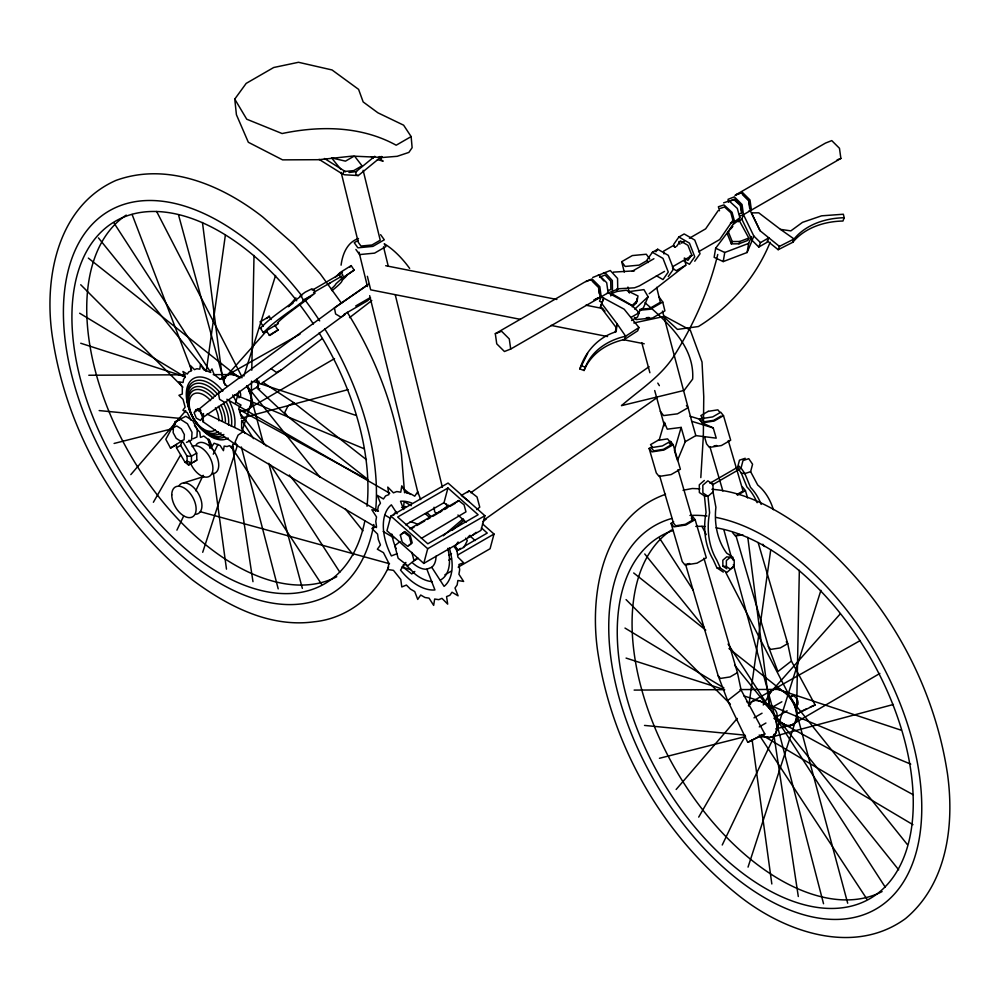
<?xml version="1.0" encoding="UTF-8"?>
<svg xmlns="http://www.w3.org/2000/svg" width="1000" height="1000" viewBox="0 0 1000 1000"><rect width="100%" height="100%" fill="white"/><g stroke="black" fill="none" stroke-linecap="round" stroke-linejoin="round"><path stroke-width="1.5" d="M240.025 410.225L244.737 410.962L248.575 409.462L251.075 405.9L251.562 381.087M251.775 370.225L254.013 255.438M775.65 717.487L780.35 722.188L785.362 725.075L790.062 725.812L793.9 724.312L796.413 720.75L799.338 570.275M173.4 427.562L173.15 432.663L176.188 438.312L180.738 441.225L184.112 439.675L184.363 434.575L181.325 428.913L176.788 426L173.4 427.562L175.413 421.688L185.825 416.275L192.712 420.675L197.312 429.25L196.938 436.987L193.088 438.75M175.263 424.775L175.413 421.688L180.538 419.338L187.413 423.738L192.013 432.312L191.637 440.037L186.513 442.388M700.812 477.6L703.337 436.225L703.763 396.712L702.025 362.038L690.275 330.1L664.75 316.312L633.8 322.975M403.6 507.75L404.075 501.763M615.212 332.362L617.038 323.762L601.725 303.488L600.462 306.788L615.775 327.062M206.275 371.062L225.375 235.113M748.787 705.987L770.713 549.963M203.5 413.525L202.838 421.6L237.162 445.637L376.5 527.575M223.538 381.463L223.975 378.862L226.475 375.3L230.312 373.8L235.012 374.538L240.025 377.425M251.075 405.9C252.987 399 250.888 391.538 247.037 385.688M770.8 708.975C768.2 703.1 766.975 695.225 771.812 690.15L775.65 688.65C789.862 690.275 799.5 707.325 796.413 720.75M732.113 226.337L715.662 248.212L714.137 257.312L723.213 261.588L747.1 252.5L752.25 240.263M723.213 261.588L724.75 252.488L748.637 243.412L751.488 236.6M747.1 252.5L748.637 243.412M632.225 306.825L636.237 303.087L637.125 298.275M637.125 300.788L638 295.963L626.312 290.225L616.85 291.475L611.613 293.587L632.1 305.45L637.125 300.788L636.237 303.087M258.962 381.125L257.925 385.387L258.337 389.188L287.325 416.188L367.175 478.888M737.513 467.625L739.475 460.175L745.238 458.288M773.363 509.663A56.487 42.45 -83.7 0 0 757.7 485.012L750.625 471.675L752.575 464.225L748.763 458.675L743 460.562L741.05 468.013L744.862 473.575L750.5 487.375A56.487 42.45 -83.7 0 1 761.175 504.4M390.887 516.062L386.95 530.75L423.775 563.413L480.95 530.388L484.888 515.7L448.062 483.05L390.887 516.062L427.7 548.713L423.775 563.413M405.625 524.837L444.012 502.675L447.95 487.987L478.125 514.738L427.825 543.787L397.65 517.025L447.95 487.987M482.5 523.837L494.012 534.038L490.075 548.737L458.162 567.163M717.763 254.488C709.137 289.812 694.275 323.438 675.062 354.263C661.975 375.925 640.138 389.387 621.45 405.65L684.125 390.412L692.65 379.1C694.775 346.637 667.487 322.238 645.013 302.738M659.125 440.288L664.375 422.425L667.262 429.175L681.15 427.413L685.25 441.712L677.412 460.55M681.15 427.413L674.425 450.337L676.988 459.1M235.438 402.812L239.175 390.975M243.837 376.163L275.575 275.487M820.913 590.337L776.1 732.475L722.237 845M381.637 156.45L358.3 175.562L344.538 174.775L342.837 174.225L343.825 171.137M202.712 552.288L237.463 445.288M242.288 430.425L251.938 400.712M748.037 867.125L797.275 715.55M189.037 440.25L196.688 453.137L196.825 460.112L188.6 465L185.087 462.337L176.525 447.912L180.613 445.35L182.213 440.737L170.512 448.088L165.8 439.3L175.413 421.688M600.462 306.788L603.737 298.137L602.487 301.438M585.837 281.438L592.112 278.975L599.8 286.65L601.225 296.788L599.538 301.2L602.238 302.663M610.725 295.9L612.487 291.275L612.337 280.575L605.05 272.65L597.95 275.4M616.85 291.475L617.725 289.163L617.562 278.463L610.288 270.525L603.175 273.288M592.725 277.462L598.987 275L606.688 282.675L608.112 292.812L632.5 306.012L639.2 312.663L637.513 317.075L631.562 320.513M739.862 217.738L738.988 220.05L748.825 238.062L747.938 240.375L738.95 243.8L731.35 243.875L727.275 233.725L734.625 221.675L739.862 217.738L737.312 208.425L729.188 200.975L723.625 202.838M731.35 243.875L732.225 241.562L728.162 231.412M738.162 221.8L741.787 219.075L743.475 214.662L742.05 204.525L734.362 196.85L728.088 199.312L728.487 202.2M738.95 243.8L739.825 241.488L748.825 238.062M758.8 247.05L760.487 242.638L768.825 237.825L767.138 242.237L758.8 247.05L752.113 240.4L753.787 235.987L743.475 214.662L740.337 215.888M767.275 240.888L778.175 249.7L779.438 246.4L794.062 238.975A80.275 59.35 20.9 0 1 844.2 217.738L843.337 214.237L821.612 215.825L802.513 222.338L790.85 230.875L780.487 229.387L758.75 212.825L751.413 212.887L760.062 230.738L779.438 246.4M778.175 249.7L792.8 242.275L794.062 238.975L780.487 229.387M844.2 217.738L842.95 221.025A80.275 59.35 20.9 0 0 792.8 242.275M579.85 368.938C585.288 351.475 598.5 337.075 616.188 331.712L617.038 323.762L625.638 336.213L624.375 339.513A80.275 59.325 20.9 0 0 584.062 370.5L579.85 368.938L587.612 353.488M584.062 370.5L585.325 367.2A80.275 59.325 20.9 0 1 625.638 336.213L638.962 327.512L624.163 309.2L601.225 296.788L596 298.825M638.962 327.512L637.7 330.8L624.375 339.513M628.475 291.675L643.938 289.625L648.1 296.737L643.525 307.587L637.975 312.762M176.912 530.15L183.637 516.087M195.763 490.763L203.162 475.288M213.263 454.2L217.975 444.35M770.15 242.275C755.95 277.162 730.413 306.788 698.4 326.538L677.45 329.412L663.913 316.938M382.038 156.7L380.662 159.438L383.162 161.213L377.413 159.537M388.675 566.825C375.25 596.3 346.688 618.638 314.062 621.8C269.375 628 226.737 605.588 191.975 579.612L189.013 577.188C117.4 518.65 68.112 433.288 53.225 341.987L52.613 338.225C43.4 280.262 56.625 206.762 115.838 180.463C167.1 161.713 222.075 185.113 262.688 216.925L293.837 244.338L320.288 273.85L341.538 303.288M153.375 502.275L180.588 455M223.363 380.7L226.475 375.3M698.7 817.113L745.362 736.075M763.25 705L771.812 690.15M195.7 411.75L197.738 408.638L200.912 410.4M202.125 419.538L203.487 417.463M256.988 387.863L258.337 385.788M718.1 210.725L705.638 228.85L689.412 238.225M732.738 220.562L719.7 239.537L698.525 251.762M405.887 562.438L400.525 570.087A48.663 28.1 60 0 0 434.938 589.95L426.875 569.188A25.888 14.938 60 0 1 412.488 562.825M668.288 276.525L673.575 268.988L668.288 255.35L657.7 249.237L652.4 252.288L647.1 259.825L648.162 262.55M655.925 251.75L657.7 249.237M694.75 261.238L700.05 253.713L694.75 240.062L684.163 233.95L678.875 237.013L673.575 244.537L674.638 247.275M676.637 246.3L680.4 240.95L687.925 245.3L691.7 255L687.925 260.363L684.163 258.188M749 705.425L751.513 701.862L860.35 640.512M234.75 99.1L246.188 83.387L273.688 67.513L298.5 62.287L332.025 69.95L358.587 89.362L363.175 101.95L377.9 112.8L403.612 125.175L411.138 136.588L412.125 147.688L408.875 152.413L397.175 156.312L382.788 157.463L352.312 156.113L318.812 159.7L282.575 159.863L248.337 142.275L236.425 114.75L234.75 99.1L246.725 119.2L282.087 133.537C320.238 125.538 361.3 126.013 396.188 145.213L411.138 136.588M458.088 542L455 546.25L457.15 551.788L457.887 557.112L463.625 562.75L458.925 564.5L459.675 569.825L458.925 574.275L463.625 581.45L457.887 580.475L457.15 584.925L455 587.987L458.088 595.812L452.013 592.225L449.862 595.288L446.562 596.575L447.688 604.125L441.987 598.362L438.7 599.663L434.663 599.025L433.663 605.375L429.05 598.138L425.012 597.513L420.712 595.025L417.725 599.412L414.738 591.575L410.45 589.1L406.4 585.062L401.788 586.962L400.788 579.475L393.462 570.35L387.775 569.525L388.888 563.275L383.45 552.65L377.362 549.212L380.462 544.95L378.312 539.412L377.562 534.087L371.838 528.45L376.525 526.7L375.788 521.388L376.525 516.925L371.838 509.762L377.562 510.737L378.312 506.275L380.462 503.225L377.362 495.4L383.45 498.975L385.6 495.913L388.888 494.625L387.775 487.088L393.462 492.837L396.75 491.55L400.788 492.188L401.788 485.838L406.4 493.062L410.45 493.7L414.738 496.175L417.725 491.788L420.712 499.625M731 228.762L732.862 226.287M349.787 267.25L351.175 265.613L354.125 270.1L341.75 278.612L335.938 283.8A56.487 4.575 -33.3 0 1 331.262 288.95M130.812 474.625L185.8 410.7M676.137 789.475L737.25 718.438M748.45 705.425L751.513 701.862L755.35 700.362L760.05 701.1L910.763 764.15M223.975 378.862L266.125 331.45M288.738 306.012L295.938 297.913M769.3 693.713L840.238 613.925M202.838 421.6L203.625 420.775M741.112 690.062L764.825 733.988L747.763 742.325L727.613 700.588L741.112 690.062L737.438 672.663L703.925 558.188M370.55 297.825L367.75 300.663L344.087 314.325M346.55 276L341.938 280.538A56.487 4.575 -33.3 0 1 332 290.637M634.775 309.137L648.1 296.737M260.35 328.1L263.55 325.15A56.487 4.575 -33.3 0 1 290.887 303.812L300.963 296.125L303.913 300.613L293.837 308.3A56.487 4.575 -33.3 0 0 266.5 329.637L263.3 332.6L260.35 328.1L261.438 328.338M335.312 277.238L340.188 272.488L351.175 265.613M704.338 480.462L699.287 484.812L699.35 492.525L704.45 495.9L707.987 496.3L713.037 491.95L712.975 484.225L707.875 480.85L702.825 485.2L702.887 492.925L707.987 496.3L709.6 512.788A56.487 42.45 -83.7 0 0 716.75 560.087L720.462 568.237L726.838 572.463L733.15 567.025M730.263 557.238L726.363 560.6L726.4 566.55L730.337 569.163L734.237 565.8L734.2 559.85L730.263 557.238L726.725 556.85L722.825 560.2L722.875 566.163L726.812 568.763M417.562 557.737L407.775 565.75L398.15 558.225L394.8 545.688L400.037 541.512M443.3 535.788L463.188 518.812M452.413 530.2L464.113 520.225M374.8 156.287L355.838 171.825L355.938 174.975L358.3 175.562M684.912 258.25L685.788 265.2L649.188 293.725M400.337 535.037L403.875 532.212L409.288 536.438L411.163 543.488L407.625 546.312L402.212 542.087L400.337 535.037L404.925 531.6L410.337 535.837L412.212 542.888L408.675 545.7M467.175 492.5L469.212 490.875L477.038 496.975L479.75 507.163L476.688 509.613M456.312 502.463L458.663 500.575L464.075 504.8L465.962 511.85L421.388 538.362M414.812 571.475L411.75 573.925L403.925 567.825L403.15 564.913M483.013 521.613L486.15 519.1M472.6 535.175L476.125 532.35M309.913 296.988L303.038 300.425L315.062 293.175L301.35 303.775A56.487 4.575 -33.3 0 0 277.25 323.312L278.325 323.537L275.113 325.913M261.05 383.75L281.375 369.925L322.262 338.562M349.525 317.65L371.825 300.538M733.75 223.975L738.988 220.05M437.388 513.562L448.65 505.138M263.225 326.375L260.275 321.875L269.55 316.288M266.575 318.488L268.562 317.025M269.125 335.35L278.4 329.762L269.8 335.487L266.175 330.863L275.45 325.262M470.85 492.713L649.087 366.675M484.05 519.95L657.2 397.512M367.388 284.962L334.438 307.9L218.4 393.237L199.237 409L201.35 413.175L204.163 416.587L224.95 402.5L345.188 314.275L340.975 317.162L335.6 313.975L334.438 307.9L368.625 284.325M222.613 390.337L218.4 393.237L219.575 399.312L224.95 402.5M378.45 511.262L243.137 431.7L238.075 435.1L235.087 442.075L237.162 445.637M185.087 462.337L187.138 461.05L191.525 463.162L191.4 456.188L182.975 442.025M191.525 463.162L188.6 465L187.075 462.425M193.9 461.95L196.825 460.112M266.887 331.312L263.3 332.6M244.737 410.962L334.55 358.6M790.062 725.812L879.875 673.438M353.787 156.337L345.487 161.137L331.613 157.925L340.887 169.375M358.013 240.5L354.225 242.688L357.887 247.812L372.925 246.375L384.288 239.812L380.625 234.688M312.262 290.175L341.662 273.2L342.987 275.487L313.587 292.462M355.7 305.988L370.163 297.638M249.013 391.775L258.1 386.538M170.512 448.088L175.812 445.037M196.688 453.137L191.4 456.188L187.037 456.163L180.613 445.35M495.312 333.7L584.788 282.05L591.05 279.587L598.75 287.262L600.175 297.4L510.7 349.05L504.425 351.5L496.737 343.825L495.312 333.7L501.587 331.25L509.275 338.925L510.7 349.05M624.275 272.125L621.725 261.688L632.312 255.575L646.312 254.237L649.725 259.012M647.075 260.538L639.138 265.125L625.138 266.462L621.725 261.688M632.275 271.212L653.925 258.712M684 241.35L681.287 242.913L683.725 241.962M601.225 296.788L608.112 292.812M743.475 214.662L750.35 210.688L748.938 200.55L741.237 192.875L734.963 195.338M751.413 210.075L840.888 158.425L839.463 148.287L831.762 140.612L825.5 143.075L736.025 194.725L742.3 192.275L749.987 199.95L751.413 210.075L748.9 211.062M664.538 271.388L639.388 285.9L634.525 287.812L616.862 288.863M672.375 266.863L691.925 255.575M685.788 265.2L676.25 270.7L672.55 268.363M630.862 317.475L639.2 312.663M658.737 296.45L662.75 302.05L650.325 309.225L639.875 310.225M469.212 490.875L461.275 495.45L469.087 501.562M409.688 528.85L458.663 500.575M411.45 528.625L414.1 527.087M416.737 525.562L424.688 520.975M427.337 519.45L429.975 517.925M432.625 516.388L436.6 514.1M439.25 512.575L441.9 511.037M444.538 509.513L447.188 507.987M449.837 506.45L455.138 503.4M427.7 548.713L484.888 515.7M418.025 558.438L414.062 560.725L411.825 552.375M468.188 536.938L470.838 535.413M448.862 555.25L451.512 553.713M456.8 550.662L460.775 548.362M463.425 546.838L487.25 533.075L481.45 527.938M448.8 560.15L451.463 558.612M458.113 554.775L494.012 534.038M672.125 445.125L670.413 441.225L673.2 444.7L680.387 469.225L671.137 474.562L659.1 476.438L656.3 472.962L649.125 448.438L651.762 446.912M702.062 417.875L699.412 419.4L702.212 422.863L713.225 427.925L716.225 438.15L695.837 435.6L685.25 441.712M444.862 574.837L451.512 571M721.112 416.025L713.7 420.312L704.05 421.8L701.8 419.025M673.2 444.7L663.95 450.037L651.912 451.9L649.125 448.438M720.7 412.188L723.5 415.662L714.25 421L702.212 422.863L699.85 419.263L690.075 416.238M709.887 483.263L739.287 466.287L740.612 468.587L712.537 484.787L711.213 482.5M692.35 516.188L695.138 519.65L706.312 557.812L697.062 563.15L685.025 565.025L682.237 561.55L671.062 523.387L673.7 521.862M678 469.6L692.75 520.025L685.337 524.3L675.688 525.8L673.45 523.025L659.562 475.562M736.875 494.55L743.05 490.988L728.288 440.562M695.138 519.65L685.9 524.987L673.863 526.862L671.062 523.387M737.513 495.188L745.438 490.613L742.638 487.15M737.438 672.663L730.025 676.95L720.375 678.438L718.125 675.662L685.487 564.15M758.138 542.525L787.725 643.625L791.4 661.025L777.913 671.55L768.425 646.625L735.788 535.112M753.988 717.862L762.05 713.213M781.862 701.775L769.95 708.562A5.412 3.125 60 0 1 776 711.188A5.412 3.125 60 0 1 775.2 717.675M789.737 697.225L792.35 695.713M759.275 726.875L765.938 723.025M773.938 718.413L787.087 710.812M794.95 706.275L797.575 704.762M747.763 742.325L758.775 736.612M800.525 711.862L798.05 713.288L815.125 704.95L791.4 661.025M219.775 379.35L300.05 334.113M342.4 272.162L338.8 274.125L341.75 278.612L354.125 270.1M366.463 459.712L294 402.812L288.075 405.75L284.75 412.438L287.325 416.188M454.375 547.362L458.062 550.25L463.988 547.325L467.312 540.638L465.6 538.125M801.762 711.137L806.637 708.763M281.375 369.925L276.35 372.362L271.087 368.65M810.288 706.975L815.125 704.95M760 736.012L764.825 733.988M617.725 289.163L606.8 293.488M729.812 201.025L734.675 199.125L740.65 205.075L741.75 212.938L739.312 213.888M728.988 201.5L733.863 199.6L740.238 205.312L741.75 212.938M837.125 159.887L840.888 158.425M689.575 256.25L692.013 255.3M593.9 299.85L600.175 297.4M235.1 443.413L232.725 444.338L233.538 449.775L229.438 445.637L227.062 446.562L224.163 446.1L223.438 450.675L220.113 445.462L214.112 443.225L211.962 446.388L209.812 440.737L203.812 436.05L200.487 437.425L199.775 432.025L196.863 429.125M396.85 553.775L391.362 555.925A48.663 28.1 60 0 1 391.362 504.837L397.125 513.75M426.875 569.188L431.75 567.275A25.888 14.938 60 0 0 436.025 556.163M599.562 277.175L605.1 275.038L610.75 281.2L610.875 289.5L608.112 290.575M720.212 208.438L724.525 206.988L730.837 212.775L732.812 220M730.462 223.062L734.625 221.675L732.075 212.35L723.95 204.9L718.388 206.762L719.488 210.763M750.625 471.675L744.862 473.575L741.325 473.175L738.275 468.738M258.337 389.188L259.788 388.725M183.675 482.875L203.962 476.512M241.012 418.25L348.062 389.625M893.4 704.475L769.762 737.537L758.938 736.488M114.1 443.45L173.025 428.55M239.5 411.763L248.575 409.462M659.438 758.288L745.55 736.525M775.775 728.888L793.9 724.312M665.537 494.3C602.3 516.712 588.925 594.338 597.938 653.062L598.55 656.838C613.438 748.138 662.725 833.5 734.35 892.038L737.312 894.45C782.9 931.413 853.162 956.712 905.537 918.575C947.412 883.55 954.638 824.237 947.387 773.162L946.775 769.388C931.888 678.088 882.6 592.725 810.987 534.188L808.025 531.775C779.663 511.125 747.613 491.925 711.888 489.275M683.025 490.262L692.288 488.512L699.825 488.812M713.988 445.913L716.737 445.487M737.15 534.925L739.912 534.5M742.85 534.812L735.325 535.988L732.525 532.513M686.862 563.962L689.613 563.538M348.988 172.488L356.587 171.562M344.113 171.525L353.725 170.613L362.038 165.812L354.725 156.35M639.925 309.337L649.737 308.4L660.325 302.288L656.663 287.362M646.287 317.725L649.087 317.462M613.337 272.113L634.438 270.863M732.225 241.562L739.825 241.488M88.8 375.25L185.238 374.775M213.238 374.65L235.012 374.538M634.138 690.088L724.35 689.65M739.912 689.575L780.35 689.388M379.212 156.65L382.125 156.825M99.175 410.575L181.137 418.5M644.513 725.425L745.025 735.138M722.875 566.163L726.4 566.55M704.45 495.9L706.062 512.388A56.487 42.45 -83.7 0 0 713.213 559.7L716.925 567.85L720.462 568.237M385.712 265.712L556.862 299.475M585.9 305.2L602.712 308.512M520.438 319.363L370.675 289.825L367.375 276.3M551.013 325.4L607.55 336.55M622.837 339.562L644.225 343.787M312.113 288.688L305.238 292.137L300.087 295.938L300.963 296.125M260.275 321.875L260.95 322.025M266.175 330.863L266.85 331M200.312 511.688L389.538 563.737M401.562 567.05L410.562 569.525M662.475 311.075L691.737 421.3L713.225 427.925M80.738 343.25L185.275 376.812M626.075 658.088L724.712 689.762M743.85 695.9L760.05 701.1L765.062 704L769.762 708.688L898.675 869.825M230.312 373.8L242.138 377.713M253.95 381.625L355.913 415.375M775.65 688.65L901.25 730.225M581.112 365.637L585.325 367.2M234.812 394.663L363.988 448.7M715.662 248.212L724.75 252.488M207.062 414.05L243.137 431.7M239.125 409.588L367.962 479.925M780.35 722.188L913.288 794.775M678.875 237.013L689.463 243.125L694.75 256.762L689.463 264.3L684.163 261.238M652.4 252.288L662.987 258.4L668.288 272.05L662.987 279.575L656.375 275.763M226.875 399.25L389.75 493.275M404.55 501.825L411.275 505.712M761.3 734.625L765.062 736.8L769.762 737.537L773.6 736.038L776.1 732.475L776.975 727.275L776.1 721.075L733.375 564.6M385.15 515.2L390.5 518.362M383.188 531.512L393.913 537.812M761.388 734.7L912.95 824.675M624.987 628.062L723.888 687.887M746.6 701.625L750.612 704.062M774.663 718.612L785.362 725.075M79.65 313.225L185.225 377.088M324.45 158.5L345.525 171.675M319.062 159.35L342.837 174.225M675.6 247.225L673.125 245.662L663.6 251.163L663.95 253.95M262.987 382.375L294 402.812M716.925 567.85L723.3 572.075M403.312 488.65L410.688 494.438M633.688 572.962L705.763 630.125M728.975 648.525L790.062 696.975M88.35 258.113L239.85 378.25M444.012 502.675L448.65 506.788M457.938 515.025L466.062 522.225M469.387 535.425L475.188 540.562M371.388 156.75L373.088 158.287M601.85 308.075L604.987 311.175M753.787 235.987L760.487 242.638M742.613 194.537L748.587 200.5L749.688 208.363M592.425 281.25L598.4 287.2M436.688 513.75L434.663 511.737L434.062 507.238M227.062 386.163L224.163 383.263L223.438 377.863L220.113 379.225L214.112 374.538L211.962 368.9L209.812 372.05L203.812 369.812L200.487 364.6L199.775 369.175L196.863 368.725L194.5 369.65L190.4 365.513L191.2 370.938L188.825 371.863L187.288 374.062L182.913 371.488L185.138 377.125L183.588 379.325L183.05 382.537L178.925 381.838L182.3 387L182.3 394.038L178.925 395.288L183.05 399.35L185.138 407.175L182.913 410.238L187.288 412.713L191.2 420.363M405.812 564.788L415.312 574.263A41.175 23.775 60 0 0 432.362 581.638M626.05 599.587L730.4 704.175M80.725 284.738L182.862 387.125M600.125 276.8L603.837 280.925M256.65 380.513L258.925 383.25M644.75 553.962L704.325 627.7M734.613 665.175L769.762 708.688L773.6 714.625L776.1 721.075L823.538 903.737M98.45 237.9L205.875 370.875M669.325 443.212L670.812 445.062L663.4 449.35L653.75 450.85L651.513 448.062M691.263 518.175L692.75 520.025M786.237 641.775L787.725 643.625L780.312 647.913L770.662 649.4L768.425 646.625M785.362 692.275L907.275 844.463M246.85 385.95L320 477.262M345.363 508.925L362.912 530.837M240.912 414.438L266.112 445.938M289.375 475.025L353.338 554.987M686.425 405.538L688.075 407.713L677.487 413.825L663.587 415.588L660.288 411.238M634.438 317.35L636.05 319.587L652.475 318.012L664.9 310.85L662.75 302.05M384.475 244.525L385.938 246.575L374.575 253.137L359.55 254.575L355.887 249.45M455.475 546.5L458.062 550.25M762.837 544.225L764.425 546.538M759.2 735L866.95 899.137M268.888 316.15L271.1 319.513M274.788 325.125L277.738 329.613M230.975 446.213L321.625 584.288M245.012 433.45L241.625 428.288L241.625 421.25L245.012 419.988L240.888 415.925L238.8 408.113L241.025 405.05L236.65 402.575L232.725 394.913M659.338 537.863L693.288 590.3M728.1 644.062L769.7 708.312M431.75 567.275L444.087 586.362A48.663 28.1 60 0 0 449.263 547.9M114 223.012L210.787 372.488M194.5 425.462L196.075 427.9M775.188 716.8L885.175 887.062M241.7 420.288L253.55 438.625M270.462 464.812L339.837 572.212M657.788 383.1L659.362 385.65M347.25 312.262C374.375 355.588 393.45 403.988 401.45 454.55L404.562 492.775M313.587 289.413L314.913 291.7M701.975 526.325L706.263 534.65M725.575 572.087L796.413 709.362M156.637 211.488L241.775 376.488M246.775 386.188L251.075 394.513M750.35 210.688L760.062 230.738M741.787 219.075L752.113 240.4M207.963 439.675L212.662 449.425M741.325 473.175L746.963 486.987A56.487 42.45 -83.7 0 1 757.113 502.688M256.825 379.312L258.475 383.4M678.875 241.488L679.925 244.213M403.75 509.562L400.525 501.25A48.663 28.1 60 0 1 411.75 503.025M718.125 675.662L727.613 700.588M132.113 214.475L191.7 370.513M664.438 425.788L654.7 390.538M723.5 415.662L730.675 440.188L721.438 445.525L709.388 447.4L706.6 443.925L704.488 436.712M745.438 490.613L747.588 497.95M709.85 446.525L722.875 491.012M664.375 422.425L665.238 425.337M691.737 421.3L695.837 435.6M723.925 529.987L731.312 557.075M178.588 215.15L225.025 385.163M641.762 342.612L649.887 372.738M793.9 702.9L847.688 903.225M248.575 388.062L263.538 443.787M268.788 463.363L302.35 588.375M241.363 446.987L278.212 588.888M627.925 287.05L629.388 293.025M383.512 246.812L388.25 266.15M395.25 294.75L442.375 487.275M446.463 503.95L447.2 506.975M363.125 170.275L380.238 240.2L371.938 245L360.95 246.05L358.275 242.3L341.15 172.375M359.038 252.188L367.45 286.55M369.675 295.65L418.288 494.225M713.037 491.95L715.9 507.35A56.487 42.45 -83.7 0 0 726.7 553.15L733.075 557.375L733.1 560.138M768.438 698.9L769.837 708.162M773.8 734.412L798.3 896.513M232.438 445.812L252.975 581.675M598.587 288.512L599.312 293.75M752.15 740.037L771.825 883.975M208.725 439.113L209.988 448.4M213.375 473.175L226.488 569.138M747.8 537.375L769.3 705.1M202.463 222.525L222.587 379.487M176.363 444.412L176.525 447.912M187.037 456.163L187.138 461.05M716.062 527.8A209.325 120.85 60 0 1 912.862 815.125A209.325 120.85 60 0 1 696.2 828.688A209.325 120.85 60 0 1 672.962 530.487M695.763 526.375A209.325 120.85 60 0 1 705.062 526.5M882.087 891.562A209.325 120.85 60 0 1 676.075 770.387A209.325 120.85 60 0 1 671.575 529.95M716.012 517.413A221.35 127.8 60 0 1 921.038 824.812A221.35 127.8 60 0 1 688.325 830.362A221.35 127.8 60 0 1 671.787 518.462M689.963 515.475A221.35 127.8 60 0 1 706.95 516.013M790.95 696.525A5.412 3.125 60 0 1 796.963 699.075A5.412 3.125 60 0 1 796.175 705.562M341.087 265.175A76.125 38.925 65.1 0 1 358.512 238.525M384.237 243.713A76.125 38.925 65.1 0 1 409.663 268.425M288.225 306.762A56.487 4.575 -33.3 0 1 293.075 303.137M330.15 282.762A56.487 4.575 -33.3 0 1 328.312 284.462M396.05 548.525A41.175 23.775 60 0 1 391.8 534.062M393.625 515.337A41.175 23.775 60 0 1 396.05 511.538M401.662 507.512A41.175 23.775 60 0 1 405.812 506.55M425.438 513.888A41.175 23.775 60 0 1 429.8 517.7M447.738 548.375A41.175 23.775 60 0 1 440.363 580.062M228.175 438.05A34.438 19.887 60 0 1 195.212 421.262A34.438 19.887 60 0 1 190.613 380.85A34.438 19.887 60 0 1 222.812 391.075M229.3 401.1A34.438 19.887 60 0 1 234.625 427.137M179.225 485.45A17.225 9.938 60 0 1 198.375 493.6A17.225 9.938 60 0 1 195.85 514.263M196.025 444.975A17.225 9.938 60 0 1 215.175 453.125A17.225 9.938 60 0 1 212.662 473.787M224.312 437.05A31.688 18.3 60 0 1 192.787 417.088M192.15 415.887A31.688 18.3 60 0 1 191.8 382.925A31.688 18.3 60 0 1 219.55 392.062M226.488 402.45A31.688 18.3 60 0 1 231.388 426.4M221.038 432.912A26.525 15.312 60 0 1 195.763 422.013A26.525 15.312 60 0 1 190.625 390.238A26.525 15.312 60 0 1 215.1 396.213M221.038 405.075A26.525 15.312 60 0 1 225.425 421.525M215.4 429.825A21.012 12.125 60 0 1 195.425 421.25A21.012 12.125 60 0 1 191.25 396.1A21.012 12.125 60 0 1 210.55 400.575M215.4 407.775A21.012 12.125 60 0 1 218.875 420.8M218.412 431.65A24.112 13.925 60 0 1 195.438 421.75A24.112 13.925 60 0 1 190.75 392.863A24.112 13.925 60 0 1 213.012 398.3M218.412 406.35A24.112 13.925 60 0 1 222.4 421.3M223.85 434.45A29.275 16.9 60 0 1 195.912 422.362A29.275 16.9 60 0 1 190.338 387.262A29.275 16.9 60 0 1 217.45 394.125M223.85 403.725A29.275 16.9 60 0 1 228.5 425.087M192.138 446.538A17.225 9.938 60 0 1 210.075 457.8A17.225 9.938 60 0 1 207.725 477A17.225 9.938 60 0 1 190.2 462.4M426.875 512.575A48.663 28.1 60 0 1 431.037 516.638M409.988 521.987A25.888 14.938 60 0 1 417.088 524.113M364.825 521.038A209.325 120.85 60 0 1 173.562 538.088A209.325 120.85 60 0 1 85.512 253.388A209.325 120.85 60 0 1 296.7 300.75M299.438 304.3A209.325 120.85 60 0 1 313.412 324.012M319.113 332.962A209.325 120.85 60 0 1 367.038 506.287M336.763 576.712A209.325 120.85 60 0 1 130.738 455.55A209.325 120.85 60 0 1 126.237 215.1M373.787 524.475A221.35 127.8 60 0 1 172.688 547.575A221.35 127.8 60 0 1 77.588 245.188A221.35 127.8 60 0 1 301.925 295.95M304.7 299.562A221.35 127.8 60 0 1 319.688 320.9M324.637 328.688A221.35 127.8 60 0 1 375.575 511.312M256.7 379.7A5.412 3.125 60 0 1 256.7 387.337M240.175 392.475A5.412 3.125 60 0 1 238.775 397.688M196.15 409.55L194.1 412.663L196.3 418.113L200.538 420.45L202.575 417.35L200.375 411.9L196.15 409.55M657.925 440.375L650.512 444.663L652.75 447.438L662.4 445.938L669.812 441.662L667.575 438.875L657.925 440.375M708.225 411.337L700.812 415.625L703.05 418.4L712.7 416.9L720.113 412.625L717.875 409.837L708.225 411.337M171.762 494.9A17.225 9.938 60 0 0 190.025 517.625A17.225 9.938 60 0 0 190.025 493.263A17.225 9.938 60 0 0 171.762 494.9"/></g></svg>
